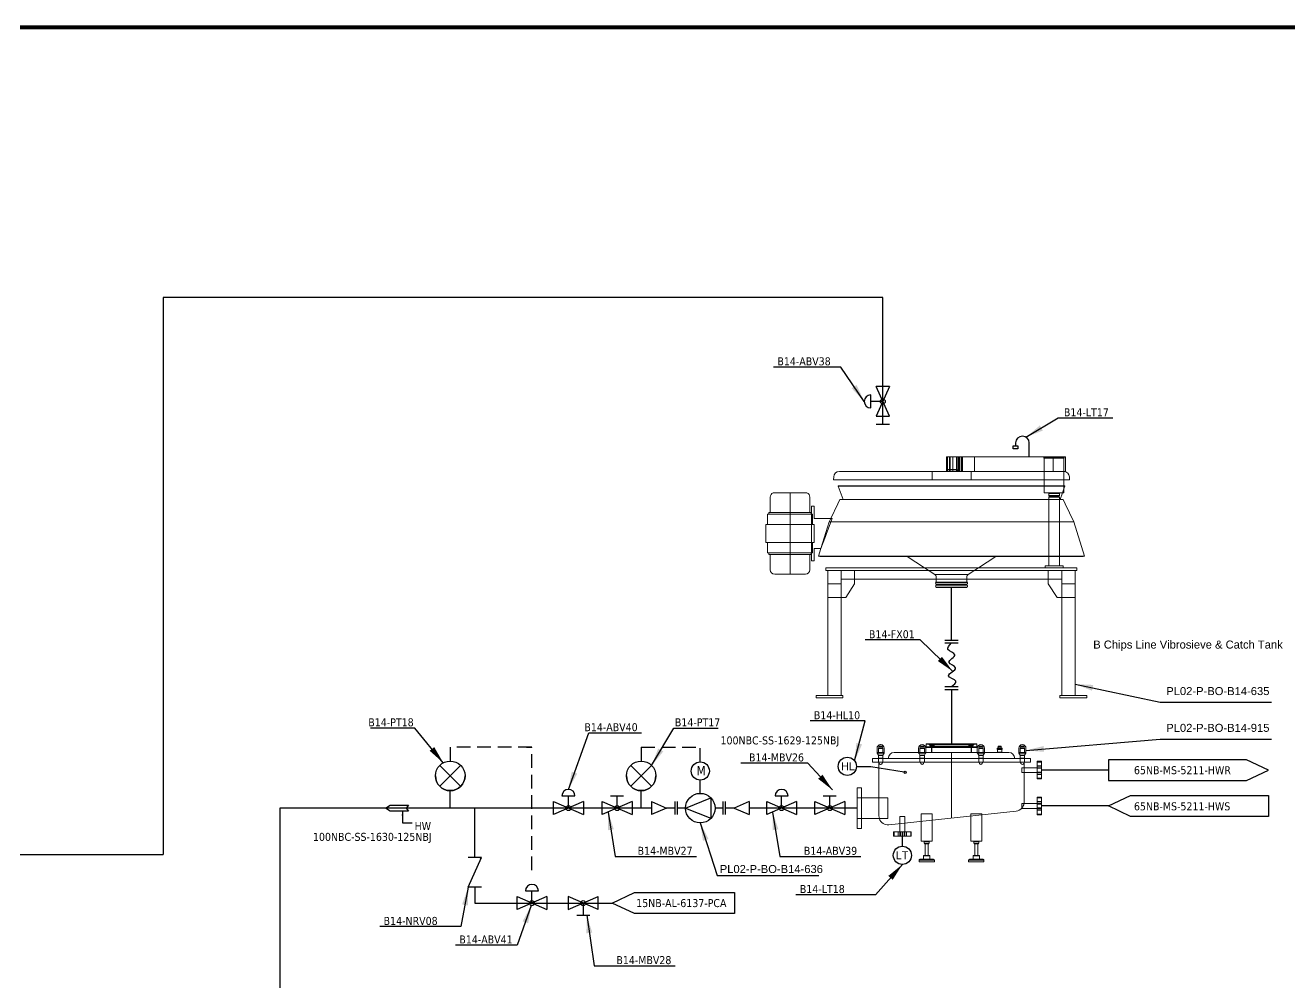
# Model space of a CAD drawing. Header units: millimetres. Extents: x 12318 to 17800, y 6541 to 10165.
# Drawn here: x 14779 to 16543, y 8829 to 10165 of the extents above; entities that cross this region are included whole.
import ezdxf

# ---------------------------------------------------------------- set-up
doc = ezdxf.new("R2010")
doc.units = ezdxf.units.MM
doc.linetypes.add('HIDDEN', pattern=[9.525, 6.35, -3.175])
for name, color, linetype in [('CA LINE', 5, 'Continuous'), ('Equipment', 123, 'Continuous'), ('HW LINE', 1, 'Continuous'), ('INTRUMENT', 3, 'HIDDEN'), ('Reference', 6, 'Continuous')]:
    doc.layers.add(name, color=color, linetype=linetype)
doc.layers.add('TITLE TEXT', color=7, linetype='Continuous', lineweight=20)
doc.dimstyles.new('ISO-25', dxfattribs={"dimtxt": 2.5, "dimasz": 2.5, "dimexe": 1.25, "dimexo": 0.625, "dimtad": 1, "dimtxsty": 'Standard', "dimcen": 2.5, "dimadec": 0, "dimazin": 0, "dimtfac": 1, "dimtmove": 0, "dimatfit": 3, "dimfxl": 1, "dimarcsym": 0})

# ---------------------------------------------------------------- blocks, each defined once
blk = doc.blocks.new('A$C6cd6c693')
at = {"layer": 'Equipment', "linetype": 'Continuous', "lineweight": 0, "extrusion": (2.22045e-16, 1, 0)}
for p, q in [((-101.5, 53.1), (-101.9, 51.5)), ((-100.3, 54.4), (-101.5, 53.1)), ((-101.3, 53.1), (-101.5, 53.1)), ((-96.2, 53.1), (-101.3, 53.1)), ((-98.8, 54.8), (-100.3, 54.4)), ((-100.2, 54.4), (-100.3, 54.4)), ((-97.4, 54.4), (-100.2, 54.4)), ((-98.8, 54.8), (-97.4, 54.4)), ((-97.4, 54.4), (-96.2, 53.1)), ((-96.2, 53.1), (-95.8, 51.5)), ((-43.6, 53.1), (-44, 51.5)), ((-42.4, 54.4), (-43.6, 53.1)), ((-41.9, 53.1), (-43.6, 53.1)), ((-40.9, 54.8), (-42.4, 54.4)), ((-41.5, 54.4), (-42.4, 54.4)), ((-38.3, 53.1), (-41.9, 53.1)), ((-39.5, 54.4), (-41.5, 54.4)), ((-40.9, 54.8), (-39.5, 54.4)), ((-39.5, 54.4), (-38.3, 53.1)), ((-38.3, 53.1), (-37.9, 51.5)), ((35.3, 57.3), (-35.3, 57.3)), ((-35.3, 57.3), (-35.3, 53.5)), ((35.3, 53.5), (-35.3, 53.5)), ((-35.1, 53.1), (-35.3, 53.5)), ((35.1, 53.1), (-35.1, 53.1)), ((-34.7, 52.9), (-35.1, 53.1)), ((34.7, 57.9), (-34.7, 57.9)), ((31, 57.1), (-31, 57.1)), ((-31, 57.1), (-31, 56.9)), ((-22.3, 54), (-31, 57.1)), ((31, 56.9), (-31, 56.9)), ((-27.8, 53.5), (-31, 56.9)), ((-21.8, 54.7), (-30.8, 57.9)), ((-29.6, 53.1), (-30, 52.9)), ((29.6, 54.7), (-29.6, 54.7)), ((-29.6, 54.7), (-29.6, 53.1)), ((-28.2, 53.3), (-29.6, 54.7)), ((28.2, 53.3), (-28.2, 53.3)), ((-28.1, 52.9), (-28.2, 53.3)), ((-27.4, 52.7), (-27.8, 53.5)), ((21.8, 54.7), (30.8, 57.9)), ((22.3, 54), (31, 57.1)), ((27.4, 52.7), (27.8, 53.5)), ((27.8, 53.5), (31, 56.9)), ((28.1, 52.9), (28.2, 53.3)), ((28.2, 53.3), (29.6, 54.7)), ((29.6, 54.7), (29.6, 53.1)), ((29.6, 53.1), (30, 52.9)), ((31, 57.1), (31, 56.9)), ((34.7, 52.9), (35.1, 53.1)), ((35.1, 53.1), (35.3, 53.5)), ((35.3, 57.3), (35.3, 53.5)), ((38.3, 53.1), (37.9, 51.5)), ((39.5, 54.4), (38.3, 53.1)), ((41.9, 53.1), (38.3, 53.1)), ((40.9, 54.8), (39.5, 54.4)), ((41.5, 54.4), (39.5, 54.4)), ((40.9, 54.8), (42.4, 54.4)), ((42.4, 54.4), (41.5, 54.4)), ((43.6, 53.1), (41.9, 53.1)), ((42.4, 54.4), (43.6, 53.1)), ((43.6, 53.1), (44, 51.5)), ((65.1, 53.7), (64.9, 53.5)), ((69.5, 53.5), (64.9, 53.5)), ((64.9, 53.5), (64.9, 51.7)), ((69.3, 54.6), (65.1, 54.6)), ((65.1, 54.6), (65.1, 53.7)), ((69.3, 53.7), (65.1, 53.7)), ((69.3, 54.6), (69.3, 53.7)), ((69.3, 53.7), (69.5, 53.5)), ((69.5, 53.5), (69.5, 51.7)), ((96.2, 53.1), (95.8, 51.5)), ((97.4, 54.4), (96.2, 53.1)), ((101.3, 53.1), (96.2, 53.1)), ((98.9, 54.8), (97.4, 54.4)), ((100.2, 54.4), (97.4, 54.4)), ((98.9, 54.8), (100.3, 54.4)), ((100.3, 54.4), (100.2, 54.4)), ((100.3, 54.4), (101.5, 53.1)), ((101.5, 53.1), (101.3, 53.1)), ((101.5, 53.1), (101.9, 51.5)), ((110, 37.5), (-110, 37.5)), ((-110, 37.5), (-110, 32.3)), ((-103.9, 51.5), (-103.9, 45.6)), ((-103.5, 45.6), (-103.9, 45.6)), ((-103.3, 44.9), (-103.7, 44.9)), ((-101.9, 42.1), (-103.7, 44.9)), ((-93.8, 45.6), (-103.5, 45.6)), ((-94, 44.9), (-103.3, 44.9)), ((-101.6, 51.5), (-101.9, 51.5)), ((-101.9, 51.5), (-101.9, 45.5)), ((-101.6, 45.5), (-101.9, 45.5)), ((-101.6, 42.1), (-101.9, 42.1)), ((-101.7, 41.7), (-101.9, 42.1)), ((-101.7, 41.7), (-101.9, 41.5)), ((-101.6, 41.5), (-101.9, 41.5)), ((-101.9, 41.5), (-101.9, 38)), ((-101.6, 38), (-101.9, 38)), ((-101.6, 37.4), (-101.9, 37.4)), ((-101.9, 32.3), (-101.9, 37.4)), ((-101.5, 41.7), (-101.7, 41.7)), ((-95.8, 51.5), (-101.6, 51.5)), ((-95.8, 45.5), (-101.6, 45.5)), ((-95.8, 42.1), (-101.6, 42.1)), ((-95.8, 41.5), (-101.6, 41.5)), ((-95.8, 38), (-101.6, 38)), ((-95.8, 37.4), (-101.6, 37.4)), ((-96, 41.7), (-101.5, 41.7)), ((-101.3, 38), (-101.3, 37.5)), ((-101.3, 37.5), (-101.3, 37.4)), ((-96.4, 38), (-96.4, 37.5)), ((-96.4, 37.5), (-96.4, 37.4)), ((-96, 41.7), (-95.8, 42.1)), ((-96, 41.7), (-95.8, 41.5)), ((-95.8, 51.5), (-95.8, 45.5)), ((-95.8, 42.1), (-94, 44.9)), ((-95.8, 41.5), (-95.8, 38)), ((-95.8, 32.3), (-95.8, 37.4)), ((-93.8, 51.5), (-93.8, 45.6)), ((-46, 45.8), (-80, 45.8)), ((-46, 51.5), (-46, 45.6)), ((-35.9, 45.8), (-46, 45.8)), ((-42.9, 45.6), (-46, 45.6)), ((-42.8, 44.9), (-45.8, 44.9)), ((-44, 42.1), (-45.8, 44.9)), ((-42.1, 51.5), (-44, 51.5)), ((-44, 51.5), (-44, 45.5)), ((-42.1, 45.5), (-44, 45.5)), ((-42.1, 42.1), (-44, 42.1)), ((-43.8, 41.7), (-44, 42.1)), ((-43.8, 41.7), (-44, 41.5)), ((-42.1, 41.5), (-44, 41.5)), ((-44, 41.5), (-44, 38)), ((-42.1, 38), (-44, 38)), ((-42.1, 37.4), (-44, 37.4)), ((-44, 32.3), (-44, 37.4)), ((-42, 41.7), (-43.8, 41.7)), ((-43.4, 38), (-43.4, 37.5)), ((-43.4, 37.5), (-43.4, 37.4)), ((-35.9, 45.6), (-42.9, 45.6)), ((-36.1, 44.9), (-42.8, 44.9)), ((-37.9, 51.5), (-42.1, 51.5)), ((-37.9, 45.5), (-42.1, 45.5)), ((-37.9, 42.1), (-42.1, 42.1)), ((-37.9, 41.5), (-42.1, 41.5)), ((-37.9, 38), (-42.1, 38)), ((-37.9, 37.4), (-42.1, 37.4)), ((-38.1, 41.7), (-42, 41.7)), ((-38.5, 38), (-38.5, 37.5)), ((-38.5, 37.5), (-38.5, 37.4)), ((-38.1, 41.7), (-37.9, 42.1)), ((-38.1, 41.7), (-37.9, 41.5)), ((-37.9, 51.5), (-37.9, 45.5)), ((-37.9, 42.1), (-36.1, 44.9)), ((-37.9, 41.5), (-37.9, 38)), ((-37.9, 32.3), (-37.9, 37.4)), ((-35.9, 51.5), (-35.9, 45.6)), ((35.9, 45.8), (-35.9, 45.8)), ((34.7, 52.9), (-34.7, 52.9)), ((-28, 52.5), (-28.1, 52.9)), ((28, 52.5), (-28, 52.5)), ((-28, 52.5), (-28, 45.8)), ((27.4, 52.7), (-27.4, 52.7)), ((-27.4, 52.7), (-27.4, 45.8)), ((0, -45.8), (0, 45.8)), ((0, -45.8), (0, 45.8)), ((27.4, 52.7), (27.4, 45.8)), ((28, 52.5), (28.1, 52.9)), ((28, 52.5), (28, 45.8)), ((35.9, 51.5), (35.9, 45.6)), ((46, 45.8), (35.9, 45.8)), ((42.9, 45.6), (35.9, 45.6)), ((42.8, 44.9), (36.1, 44.9)), ((37.9, 42.1), (36.1, 44.9)), ((42.1, 51.5), (37.9, 51.5)), ((37.9, 51.5), (37.9, 45.5)), ((42.1, 45.5), (37.9, 45.5)), ((42.1, 42.1), (37.9, 42.1)), ((38.1, 41.7), (37.9, 42.1)), ((38.1, 41.7), (37.9, 41.5)), ((42.1, 41.5), (37.9, 41.5)), ((37.9, 41.5), (37.9, 38)), ((42.1, 38), (37.9, 38)), ((42.1, 37.4), (37.9, 37.4)), ((37.9, 32.3), (37.9, 37.4)), ((42, 41.7), (38.1, 41.7)), ((38.5, 38), (38.5, 37.5)), ((38.5, 37.5), (38.5, 37.4)), ((43.8, 41.7), (42, 41.7)), ((44, 51.5), (42.1, 51.5)), ((44, 45.5), (42.1, 45.5)), ((44, 42.1), (42.1, 42.1)), ((44, 41.5), (42.1, 41.5)), ((44, 38), (42.1, 38)), ((44, 37.4), (42.1, 37.4)), ((45.8, 44.9), (42.8, 44.9)), ((46, 45.6), (42.9, 45.6)), ((43.4, 38), (43.4, 37.5)), ((43.4, 37.5), (43.4, 37.4)), ((43.8, 41.7), (44, 42.1)), ((43.8, 41.7), (44, 41.5)), ((44, 51.5), (44, 45.5)), ((44, 42.1), (45.8, 44.9)), ((44, 41.5), (44, 38)), ((44, 32.3), (44, 37.4)), ((46, 51.5), (46, 45.6)), ((80, 45.8), (46, 45.8)), ((70.7, 51.7), (63.7, 51.7)), ((63.7, 51.7), (63.7, 51.1)), ((70.7, 51.1), (63.7, 51.1)), ((70.7, 50.7), (63.7, 50.7)), ((63.7, 50.7), (63.7, 50.1)), ((70.7, 50.1), (63.7, 50.1)), ((70.3, 49.9), (64.1, 49.9)), ((64.1, 49.9), (64.1, 46.1)), ((70.3, 46.1), (64.1, 46.1)), ((64.9, 51.1), (64.9, 50.7)), ((64.9, 50.1), (64.9, 49.9)), ((69.5, 51.1), (69.5, 50.7)), ((69.5, 50.1), (69.5, 49.9)), ((70.3, 49.9), (70.3, 46.1)), ((70.7, 51.7), (70.7, 51.1)), ((70.7, 50.7), (70.7, 50.1)), ((93.8, 51.5), (93.8, 45.6)), ((103.5, 45.6), (93.8, 45.6)), ((103.3, 44.9), (94, 44.9)), ((95.8, 42.1), (94, 44.9)), ((101.6, 51.5), (95.8, 51.5)), ((95.8, 51.5), (95.8, 45.5)), ((101.6, 45.5), (95.8, 45.5)), ((101.6, 42.1), (95.8, 42.1)), ((96, 41.7), (95.8, 42.1)), ((96, 41.7), (95.8, 41.5)), ((101.6, 41.5), (95.8, 41.5)), ((95.8, 41.5), (95.8, 38)), ((101.6, 38), (95.8, 38)), ((101.6, 37.4), (95.8, 37.4)), ((95.8, 32.3), (95.8, 37.4)), ((101.5, 41.7), (96, 41.7)), ((96.4, 38), (96.4, 37.5)), ((96.4, 37.5), (96.4, 37.4)), ((101.3, 38), (101.3, 37.5)), ((101.3, 37.5), (101.3, 37.4)), ((101.7, 41.7), (101.5, 41.7)), ((101.9, 51.5), (101.6, 51.5)), ((101.9, 45.5), (101.6, 45.5)), ((101.9, 42.1), (101.6, 42.1)), ((101.9, 41.5), (101.6, 41.5)), ((101.9, 38), (101.6, 38)), ((101.9, 37.4), (101.6, 37.4)), ((101.7, 41.7), (101.9, 42.1)), ((101.7, 41.7), (101.9, 41.5)), ((101.9, 51.5), (101.9, 45.5)), ((101.9, 42.1), (103.7, 44.9)), ((101.9, 41.5), (101.9, 38)), ((101.9, 32.3), (101.9, 37.4)), ((103.7, 44.9), (103.3, 44.9)), ((103.9, 45.6), (103.5, 45.6)), ((103.9, 51.5), (103.9, 45.6)), ((110, 37.5), (110, 32.3)), ((110, 32.3), (-110, 32.3)), ((-101.9, 32.2), (-101.9, 32.3)), ((-101.6, 32.2), (-101.9, 32.2)), ((-95.8, 32.2), (-101.6, 32.2)), ((-101.2, 32.3), (-101.2, 30.8)), ((-101.2, 30.8), (-101.2, -17.4)), ((-95.8, 32.2), (-95.8, 32.3)), ((-44, 32.2), (-44, 32.3)), ((-42.1, 32.2), (-44, 32.2)), ((-37.9, 32.2), (-42.1, 32.2)), ((-37.9, 32.2), (-37.9, 32.3)), ((37.9, 32.2), (37.9, 32.3)), ((42.1, 32.2), (37.9, 32.2)), ((44, 32.2), (42.1, 32.2)), ((44, 32.2), (44, 32.3)), ((95.8, 32.2), (95.8, 32.3)), ((101.6, 32.2), (95.8, 32.2)), ((98.2, 17.7), (98.2, 24.5)), ((101.2, 24.5), (98.2, 24.5)), ((101.2, 17.7), (98.2, 17.7)), ((101.2, 32.3), (101.2, 30.8)), ((101.2, 30.8), (101.2, 24.5)), ((119.7, 24.5), (101.2, 24.5)), ((101.2, 24.5), (101.2, 17.7)), ((119.7, 17.7), (101.2, 17.7)), ((101.2, 17.7), (101.2, -23.7)), ((101.9, 32.2), (101.6, 32.2)), ((101.9, 32.2), (101.9, 32.3)), ((119.7, 8.8), (119.7, 33.4)), ((125.7, 33.4), (119.7, 33.4)), ((125.7, 32.8), (119.7, 32.8)), ((125.7, 32.4), (119.7, 32.4)), ((125.7, 27.1), (119.7, 27.1)), ((125.7, 26.7), (119.7, 26.7)), ((125.7, 24.5), (119.7, 24.5)), ((125.7, 24.1), (119.7, 24.1)), ((125.7, 23.7), (119.7, 23.7)), ((125.7, 18.5), (119.7, 18.5)), ((125.7, 18.1), (119.7, 18.1)), ((125.7, 17.7), (119.7, 17.7)), ((125.7, 33.4), (125.7, 8.8)), ((125.7, 15.5), (119.7, 15.5)), ((125.7, 15.1), (119.7, 15.1)), ((125.7, 9.8), (119.7, 9.8)), ((125.7, 9.4), (119.7, 9.4)), ((125.7, 8.8), (119.7, 8.8)), ((-131.4, -3.5), (-131.4, -60.3)), ((-131.4, -3.5), (-125.4, -3.5)), ((-131.4, -17.4), (-125.4, -17.4)), ((-125.4, -3.5), (-125.4, -60.3)), ((-125.4, -17.4), (-101.2, -17.4)), ((-101.2, -17.4), (-88.9, -17.4)), ((-101.2, -17.4), (-101.2, -42.8)), ((-88.9, -17.4), (-88.9, -46.6)), ((119.7, -41.2), (119.7, -16.6)), ((125.7, -16.6), (119.7, -16.6)), ((125.7, -17.2), (119.7, -17.2)), ((125.7, -17.6), (119.7, -17.6)), ((125.7, -16.6), (125.7, -41.2)), ((98.2, -31.7), (98.2, -25.4)), ((101, -25.4), (98.2, -25.4)), ((98.2, -32.3), (98.2, -31.7)), ((119.7, -32.3), (98.2, -32.3)), ((119.7, -25.4), (101, -25.4)), ((125.7, -22.8), (119.7, -22.8)), ((125.7, -23.2), (119.7, -23.2)), ((125.7, -25.4), (119.7, -25.4)), ((125.7, -25.8), (119.7, -25.8)), ((125.7, -26.2), (119.7, -26.2)), ((125.7, -31.5), (119.7, -31.5)), ((125.7, -31.9), (119.7, -31.9)), ((125.7, -32.3), (119.7, -32.3)), ((125.7, -34.5), (119.7, -34.5)), ((125.7, -34.9), (119.7, -34.9)), ((-131.4, -46.6), (-125.4, -46.6)), ((-125.4, -46.6), (-100.6, -46.6)), ((-100.6, -46.6), (-88.9, -46.6)), ((-87.3, -55.2), (90, -36.1)), ((-71.9, -43.5), (-65.1, -43.5)), ((-71.9, -53.6), (-71.9, -43.5)), ((-65.1, -52.8), (-65.1, -43.5)), ((-65.1, -65), (-65.1, -52.8)), ((-42.3, -39.8), (-42.3, -39.8)), ((-42.3, -50.4), (-42.3, -39.8)), ((-42.3, -39.8), (-40, -39.8)), ((-42.3, -50.4), (-42.3, -39.8)), ((-42.3, -78.2), (-42.3, -50.4)), ((-42.3, -78.2), (-42.3, -50.4)), ((-40, -39.8), (-27, -39.8)), ((-27, -78.2), (-27, -39.8)), ((-27, -48.7), (-27, -39.8)), ((-27, -78.2), (-27, -48.7)), ((40, -39.8), (27, -39.8)), ((27, -42.9), (27, -39.8)), ((27, -78.2), (27, -39.8)), ((27, -78.2), (27, -42.9)), ((42.3, -39.8), (40, -39.8)), ((42.3, -41.2), (42.3, -39.8)), ((42.3, -39.8), (42.3, -39.8)), ((42.3, -41.2), (42.3, -39.8)), ((42.3, -78.2), (42.3, -41.2)), ((42.3, -78.2), (42.3, -41.2)), ((125.7, -40.2), (119.7, -40.2)), ((125.7, -40.6), (119.7, -40.6)), ((125.7, -41.2), (119.7, -41.2)), ((-131.4, -60.3), (-125.4, -60.3)), ((-80.8, -65), (-56.2, -65)), ((-80.8, -71), (-80.8, -65)), ((-80.2, -71), (-80.2, -65)), ((-74.2, -71), (-74.2, -65)), ((-71.9, -65), (-71.9, -53.6)), ((-71.9, -71), (-71.9, -65)), ((-71.5, -71), (-71.5, -65)), ((-71.1, -71), (-71.1, -65)), ((-65.9, -71), (-65.9, -65)), ((-65.5, -71), (-65.5, -65)), ((-65.1, -71), (-65.1, -65)), ((-62.9, -71), (-62.9, -65)), ((-56.8, -71), (-56.8, -65)), ((-56.2, -71), (-56.2, -65)), ((-56.2, -71), (-80.8, -71)), ((-42.3, -78.2), (-42.3, -78.2)), ((-42.3, -78.2), (-40, -78.2)), ((-40, -78.2), (-27, -78.2)), ((-37.6, -78.2), (-38, -78.6)), ((-37.6, -78.2), (-38, -78.6)), ((-38, -78.6), (-38, -78.6)), ((-38, -78.6), (-38, -80.9)), ((-38, -78.6), (-37, -78.6)), ((-38, -80.9), (-38, -78.6)), ((-38, -80.9), (-38, -80.9)), ((-37.6, -81.5), (-38, -80.9)), ((-38, -80.9), (-37, -80.9)), ((-37.6, -81.5), (-38, -80.9)), ((-37.6, -81.5), (-37.6, -81.5)), ((-37.6, -81.5), (-36.8, -81.5)), ((-37, -78.6), (-31.2, -78.6)), ((-37, -80.9), (-31.2, -80.9)), ((-36.8, -81.5), (-31.6, -81.5)), ((-36.6, -81.5), (-36.6, -98.2)), ((-36.6, -98.2), (-36.6, -81.5)), ((-32.6, -98.2), (-32.6, -81.5)), ((-32.6, -81.5), (-32.6, -98.2)), ((-31.6, -78.2), (-31.2, -78.6)), ((-31.6, -78.2), (-31.2, -78.6)), ((-31.6, -81.5), (-31.2, -80.9)), ((-31.6, -81.5), (-31.2, -80.9)), ((-31.2, -80.9), (-31.2, -78.6)), ((-31.2, -78.6), (-31.2, -80.9)), ((40, -78.2), (27, -78.2)), ((31.6, -78.2), (31.2, -78.6)), ((31.6, -78.2), (31.2, -78.6)), ((37, -78.6), (31.2, -78.6)), ((31.2, -78.6), (31.2, -80.9)), ((31.2, -80.9), (31.2, -78.6)), ((37, -80.9), (31.2, -80.9)), ((31.6, -81.5), (31.2, -80.9)), ((31.6, -81.5), (31.2, -80.9)), ((36.8, -81.5), (31.6, -81.5)), ((32.6, -81.5), (32.6, -98.2)), ((32.6, -98.2), (32.6, -81.5)), ((36.6, -81.5), (36.6, -98.2)), ((36.6, -98.2), (36.6, -81.5)), ((37.6, -81.5), (36.8, -81.5)), ((38, -78.6), (37, -78.6)), ((38, -80.9), (37, -80.9)), ((37.6, -78.2), (38, -78.6)), ((37.6, -78.2), (38, -78.6)), ((37.6, -81.5), (38, -80.9)), ((37.6, -81.5), (38, -80.9)), ((37.6, -81.5), (37.6, -81.5)), ((38, -78.6), (38, -80.9)), ((38, -78.6), (38, -78.6)), ((38, -80.9), (38, -78.6)), ((38, -80.9), (38, -80.9)), ((42.3, -78.2), (40, -78.2)), ((42.3, -78.2), (42.3, -78.2)), ((-44.9, -103.6), (-45.3, -104.4)), ((-44.9, -103.6), (-45.3, -104.4)), ((-45.3, -104.4), (-45.3, -104.4)), ((-45.3, -104.4), (-45.3, -106.8)), ((-45.3, -104.4), (-42.2, -104.4)), ((-45.3, -106.8), (-45.3, -104.4)), ((-44.1, -103.2), (-44.9, -103.6)), ((-44.1, -103.2), (-44.9, -103.6)), ((-44.9, -103.6), (-44.9, -103.6)), ((-44.9, -103.6), (-41.9, -103.6)), ((-44.1, -103.2), (-44.1, -103.2)), ((-44.1, -103.2), (-41.3, -103.2)), ((-42.2, -104.4), (-23.9, -104.4)), ((-41.9, -103.6), (-24.3, -103.6)), ((-41.3, -103.2), (-25.2, -103.2)), ((-38.9, -98.2), (-39.1, -98.4)), ((-38.9, -98.2), (-39.1, -98.4)), ((-39.1, -98.4), (-39.1, -98.4)), ((-39.1, -98.4), (-39.1, -103.2)), ((-39.1, -98.4), (-37.8, -98.4)), ((-39.1, -103.2), (-39.1, -98.4)), ((-38.9, -98.2), (-38.9, -98.2)), ((-38.9, -98.2), (-37.6, -98.2)), ((-37.8, -98.4), (-30.2, -98.4)), ((-37.6, -98.2), (-30.4, -98.2)), ((-30.4, -98.2), (-30.2, -98.4)), ((-30.4, -98.2), (-30.2, -98.4)), ((-30.2, -103.2), (-30.2, -98.4)), ((-30.2, -98.4), (-30.2, -103.2)), ((-25.2, -103.2), (-24.3, -103.6)), ((-25.2, -103.2), (-24.3, -103.6)), ((-24.3, -103.6), (-23.9, -104.4)), ((-24.3, -103.6), (-23.9, -104.4)), ((-23.9, -106.8), (-23.9, -104.4)), ((-23.9, -104.4), (-23.9, -106.8)), ((24.4, -103.6), (23.9, -104.4)), ((24.4, -103.6), (23.9, -104.4)), ((42.2, -104.4), (23.9, -104.4)), ((23.9, -104.4), (23.9, -106.8)), ((23.9, -106.8), (23.9, -104.4)), ((25.2, -103.2), (24.4, -103.6)), ((25.2, -103.2), (24.4, -103.6)), ((41.9, -103.6), (24.4, -103.6)), ((41.3, -103.2), (25.2, -103.2)), ((30.4, -98.2), (30.2, -98.4)), ((30.4, -98.2), (30.2, -98.4)), ((37.8, -98.4), (30.2, -98.4)), ((30.2, -98.4), (30.2, -103.2)), ((30.2, -103.2), (30.2, -98.4)), ((37.6, -98.2), (30.4, -98.2)), ((38.9, -98.2), (37.6, -98.2)), ((39.1, -98.4), (37.8, -98.4)), ((38.9, -98.2), (39.1, -98.4)), ((38.9, -98.2), (38.9, -98.2)), ((38.9, -98.2), (39.1, -98.4)), ((39.1, -98.4), (39.1, -103.2)), ((39.1, -98.4), (39.1, -98.4)), ((39.1, -103.2), (39.1, -98.4)), ((44.1, -103.2), (41.3, -103.2)), ((44.9, -103.6), (41.9, -103.6)), ((45.3, -104.4), (42.2, -104.4)), ((44.1, -103.2), (44.9, -103.6)), ((44.1, -103.2), (44.1, -103.2)), ((44.1, -103.2), (44.9, -103.6)), ((44.9, -103.6), (45.3, -104.4)), ((44.9, -103.6), (44.9, -103.6)), ((44.9, -103.6), (45.3, -104.4)), ((45.3, -104.4), (45.3, -106.8)), ((45.3, -104.4), (45.3, -104.4)), ((45.3, -106.8), (45.3, -104.4)), ((-45.3, -106.8), (-45.3, -106.8)), ((-45.3, -106.8), (-42.2, -106.8)), ((-42.2, -106.8), (-23.9, -106.8)), ((42.2, -106.8), (23.9, -106.8)), ((45.3, -106.8), (42.2, -106.8)), ((45.3, -106.8), (45.3, -106.8))]:
    blk.add_line(p, q, dxfattribs=at)
at = {"layer": 'Equipment', "linetype": 'Continuous', "lineweight": 0, "extrusion": (0, 0, -1)}
for centre, radius, start, end in [((98.7, 51.6), 5.15, 359.0351, 88.7089), ((99, 51.6), 5.15, 91.2911, 180.9649), ((40.8, 51.6), 5.15, 359.0351, 88.7089), ((41.1, 51.6), 5.15, 91.2911, 180.9649), ((34.6, 57.2), 0.713, 7.9068, 81.6196), ((-34.6, 57.2), 0.713, 98.3804, 172.0932), ((-41.1, 51.6), 5.15, 359.0351, 88.7089), ((-40.8, 51.6), 5.15, 91.2911, 180.9649), ((-99, 51.6), 5.15, 359.0351, 88.7089), ((-98.7, 51.6), 5.15, 91.2911, 180.9649), ((99.1, 46.6), 4.88, 339.8735, 348.4938), ((98.6, 46.6), 4.88, 191.5062, 200.1265), ((79.6, 37.2), 8.63, 2.3687, 87.6263), ((41.2, 46.6), 4.88, 339.8735, 348.4938), ((40.7, 46.6), 4.88, 191.5062, 200.1265), ((-40.7, 46.6), 4.88, 339.8735, 348.4938), ((-41.2, 46.6), 4.88, 191.5062, 200.1265), ((-79.6, 37.2), 8.63, 92.3737, 177.6313), ((-98.6, 46.6), 4.88, 339.8735, 348.4938), ((-99.1, 46.6), 4.88, 191.5062, 200.1265), ((98.8, 31.7), 2.5, 270.5374, 12.1056), ((98.9, 31.7), 2.5, 167.8944, 269.4626), ((40.9, 31.7), 2.5, 270.5374, 12.1056), ((41, 31.7), 2.5, 167.8944, 269.4626), ((-41, 31.7), 2.5, 270.5374, 12.1056), ((-40.9, 31.7), 2.5, 167.8944, 269.4626), ((-98.9, 31.7), 2.5, 270.5374, 12.1056), ((-98.8, 31.7), 2.5, 167.8944, 269.4626), ((88.7, -42.8), 12.5, 342.3482, 0), ((88.7, -42.8), 12.5, 263.8365, 342.3482)]:
    blk.add_arc(centre, radius, start, end, dxfattribs=at)
at = {"layer": 'Equipment', "linetype": 'Continuous', "lineweight": 0}
for start, end in [(276.1635, 320.0235), (320.0235, 351.786), (351.786, 0)]:
    blk.add_arc((88.7, -23.7), 12.5, start, end, dxfattribs=at)
blk = doc.blocks.new('A$Cdf0dfe25')
at = {"layer": 'Equipment', "linetype": 'Continuous', "lineweight": 0, "extrusion": (2.22045e-16, 1, 0)}
for p, q in [((-186, 20.3), (-184.6, 20.3)), ((-186, 20.3), (-186, 0)), ((-184.6, 20.3), (-184, 20.3)), ((-184.4, 20.1), (-170.3, 20.1)), ((-184.4, 20.1), (-184.4, 20.1)), ((-184.4, 18.7), (-184.4, 20.1)), ((-184.4, 18.7), (-170.3, 18.7)), ((-184.4, 18.7), (-184.4, 18.7)), ((-184, 20.3), (-184.2, 20.1)), ((-184, 20.3), (-156.6, 20.3)), ((-184, 20.3), (-184, 20.3)), ((-184, 20.3), (-170.7, 20.3)), ((-184, 0), (-184, 18.7)), ((-170.7, 20.3), (-168.9, 20.3)), ((-170.3, 20.1), (-167.1, 20.1)), ((-170.3, 18.7), (-167.1, 18.7)), ((-168.9, 20.3), (-166.6, 20.3)), ((-168.9, 20.3), (-168.9, 0)), ((-167.1, 20.1), (-156.6, 20.1)), ((-167.1, 18.7), (-156.6, 18.7)), ((-166.6, 20.3), (-157.1, 20.3)), ((-157.1, 20.3), (-43.6, 20.3)), ((-156.6, 20.3), (-156.6, 20.3)), ((-156.6, 20.3), (-156.4, 20.1)), ((-156.6, 20.1), (-156.2, 20.1)), ((-156.6, 18.7), (-156.2, 18.7)), ((-156.6, 0), (-156.6, 18.7)), ((-156.2, 18.7), (-156.2, 20.1)), ((-59.1, 20.3), (-59.1, 0)), ((-43.6, 20.3), (-42.4, 20.3)), ((-42.4, 20.3), (-41.7, 20.3)), ((-42.4, 20.3), (-42.4, 0)), ((-41.7, 20.3), (-37.3, 20.3)), ((-41.1, 20.3), (-41.1, 0)), ((-38.9, 20.3), (-38.9, 0)), ((-37.3, 20.3), (-36.1, 20.3)), ((-37.3, 20.3), (-37.3, 0)), ((-36.1, 20.3), (-30.2, 20.3)), ((-36.1, 20.3), (-36.1, 0)), ((-29, 20.3), (-34.3, 20.3)), ((-34.3, 20.3), (-34.3, 20.3)), ((-34.3, 20.3), (-34.3, 0.2)), ((-30.2, 20.3), (-21.4, 20.3)), ((-29, 20.3), (-29, 2.5)), ((-20.4, 20.3), (-29, 20.3)), ((-25.4, 20.3), (-25.4, 0.2)), ((-24.2, 20.3), (-24.2, 0)), ((-21.4, 20.3), (-21.4, 0)), ((-20.4, 20.3), (-20.4, 2.5)), ((-186, 0), (-184.6, 0)), ((-184.6, 0), (-184, 0)), ((-184, -29.8), (-184, 0)), ((-184, 0), (-170.7, 0)), ((-170.7, 0), (-168.9, 0)), ((-168.9, 0), (-166.6, 0)), ((-166.6, 0), (-157.1, 0)), ((-157.1, 0), (-43.6, 0)), ((-156.6, 0), (129.1, 0)), ((-156.6, -29.8), (-156.6, 0)), ((-54.5, 0), (-54.5, -11.8)), ((-43.6, 0), (-42.4, 0)), ((-42.4, 0), (-41.7, 0)), ((-41.7, 0), (-37.3, 0)), ((-37.3, 0), (-36.1, 0)), ((-36.1, 0), (-21.4, 0)), ((-34.5, 2.5), (-30.9, 2.5)), ((-34.5, 0), (-34.5, 2.5)), ((-34.5, 0), (-30.9, 0)), ((-34.3, 0.2), (-29, 0.2)), ((-30.9, 2.5), (-20, 2.5)), ((-30.9, 0), (-20, 0)), ((-29, 2.5), (-29, 0.2)), ((-29, 0.2), (-20.4, 0.2)), ((-21.4, 0), (-21.4, 0)), ((-20.4, 2.5), (-20.4, 0.2)), ((-20, 0), (-20, 2.5)), ((0, 0), (0, -11.8)), ((-191.6, -7.6), (-191.7, -11.8)), ((-191.7, -11.8), (-184, -11.8)), ((-184, -11.8), (-156.6, -11.8)), ((-183.6, 0), (-156.6, 0)), ((-156.6, -11.8), (137.2, -11.8)), ((137.1, -7.6), (137.2, -11.8)), ((-185, -20.2), (-185.4, -20.4)), ((-184, -20.4), (-185.4, -20.4)), ((-184, -24.2), (-185.4, -20.4)), ((-184, -20.2), (-185, -20.2)), ((-156.6, -20.2), (-184, -20.2)), ((-156.6, -20.4), (-184, -20.4)), ((-181.9, -29.8), (-184, -24.2)), ((-184, -29.8), (-156.6, -29.8)), ((-178.6, -39.1), (-181.9, -29.8)), ((-177.8, -30.2), (-177.8, -29.8)), ((-177.8, -30.2), (-162.8, -30.2)), ((-177.6, -30.4), (-177.8, -30.2)), ((-177.6, -30.4), (-177.8, -30.6)), ((-177.8, -30.6), (-162.8, -30.6)), ((-177.8, -33.5), (-177.8, -30.6)), ((-177.8, -33.5), (-162.8, -33.5)), ((-176.7, -34.3), (-177.8, -33.5)), ((-176.5, -34.9), (-177.8, -35.7)), ((-177.6, -30.4), (-163, -30.4)), ((-176.7, -34.3), (-163.9, -34.3)), ((-176.5, -34.9), (-176.5, -34.3)), ((-176.5, -34.9), (-164.1, -34.9)), ((-164.1, -34.9), (-164.1, -34.3)), ((-164.1, -34.9), (-162.8, -35.7)), ((-163.9, -34.3), (-162.8, -33.5)), ((-163, -30.4), (-162.8, -30.2)), ((-163, -30.4), (-162.8, -30.6)), ((-162.8, -30.2), (-162.8, -29.8)), ((-162.8, -33.5), (-162.8, -30.6)), ((130.5, -20.2), (-156.6, -20.2)), ((130.9, -20.4), (-156.6, -20.4)), ((124.1, -39.1), (130.9, -20.4)), ((130.5, -20.2), (130.9, -20.4)), ((198, -29.8), (174.6, -30)), ((174.6, -30), (221.5, -30)), ((198, -29.8), (197.9, -143.5)), ((198, -29.8), (221.5, -30)), ((198, -29.8), (198.1, -143.5)), ((-185.9, -45.3), (-197.9, -70.3)), ((-183, -39.1), (-185.9, -45.3)), ((-177.8, -39.1), (-183, -39.1)), ((-177.8, -35.7), (-162.8, -35.7)), ((-177.8, -131.6), (-177.8, -35.7)), ((-162.8, -39.1), (-177.8, -39.1)), ((-162.8, -131.6), (-162.8, -35.7)), ((128.6, -39.1), (-162.8, -39.1)), ((128.6, -39.1), (131.4, -45.3)), ((131.4, -45.3), (141.2, -65.7)), ((164.5, -48.6), (168.1, -48.6)), ((164.5, -65.7), (164.5, -48.6)), ((168.1, -48.6), (168.1, -124.7)), ((170.3, -57.2), (170.3, -36.1)), ((225.7, -57.2), (225.7, -36.1)), ((-197.9, -70.3), (-212.8, -118.3)), ((-177.8, -70.3), (-197.9, -70.3)), ((-162.8, -70.3), (-177.8, -70.3)), ((142.2, -70.3), (-162.8, -70.3)), ((139.4, -65.7), (139.9, -65.7)), ((147, -86.6), (139.4, -65.7)), ((139.9, -65.7), (164.5, -65.7)), ((141.2, -65.7), (143.4, -70.3)), ((143.4, -70.3), (142.2, -70.3)), ((143.4, -70.3), (155, -107.6)), ((166.7, -59.6), (168.1, -59.6)), ((166.7, -74.2), (166.7, -59.6)), ((168.1, -59.6), (229.4, -59.6)), ((168.5, -57.2), (227.6, -57.2)), ((168.5, -59.6), (168.5, -57.2)), ((227.6, -59.6), (227.6, -57.2)), ((229.4, -74.2), (229.4, -59.6)), ((148.6, -90.9), (147, -86.6)), ((164.3, -74.2), (168.1, -74.2)), ((164.3, -99.1), (164.3, -74.2)), ((168.1, -74.2), (231.8, -74.2)), ((231.8, -99.1), (231.8, -74.2)), ((155, -107.6), (148.6, -90.9)), ((164.3, -99.1), (168.1, -99.1)), ((166.7, -113.6), (166.7, -99.1)), ((168.1, -99.1), (231.8, -99.1)), ((229.4, -113.6), (229.4, -99.1)), ((-177.8, -118.3), (-212.8, -118.3)), ((-211, -118.9), (-212.8, -118.3)), ((-177.8, -118.9), (-211, -118.9)), ((-162.8, -118.3), (-177.8, -118.3)), ((-162.8, -118.9), (-177.8, -118.9)), ((158.3, -118.3), (-162.8, -118.3)), ((156.5, -118.9), (-162.8, -118.9)), ((-64.8, -134.6), (-89.1, -118.9)), ((10.4, -134.6), (34.6, -118.9)), ((155, -107.6), (158.3, -118.3)), ((164.5, -107.6), (155, -107.6)), ((156.5, -118.9), (158.3, -118.3)), ((164.5, -124.7), (164.5, -107.6)), ((166.7, -113.6), (168.1, -113.6)), ((168.1, -113.6), (229.4, -113.6)), ((168.5, -116.1), (168.5, -113.6)), ((168.5, -116.1), (227.6, -116.1)), ((170.3, -137.2), (170.3, -116.1)), ((225.7, -137.2), (225.7, -116.1)), ((227.6, -116.1), (227.6, -113.6)), ((-202.1, -134.6), (-202.1, -138.2)), ((147.9, -134.6), (-202.1, -134.6)), ((-202.1, -138.2), (147.9, -138.2)), ((-199.6, -175.7), (-199.6, -138.2)), ((-182.8, -131.6), (-157.8, -131.6)), ((-182.8, -134.6), (-182.8, -131.6)), ((-182.8, -134.6), (-157.8, -134.6)), ((-180.9, -138.2), (-180.9, -150.5)), ((-180.9, -138.2), (-180.9, -175.7)), ((-162.1, -138.2), (-162.1, -157)), ((-157.8, -134.6), (-157.8, -131.6)), ((-50.4, -144), (-64.8, -134.6)), ((-4.1, -144), (10.4, -134.6)), ((107.9, -138.2), (107.9, -157)), ((126.6, -138.2), (126.6, -175.7)), ((126.6, -138.2), (126.6, -150.5)), ((145.4, -175.7), (145.4, -138.2)), ((147.9, -138.2), (147.9, -134.6)), ((168.1, -124.7), (164.5, -124.7)), ((-180.9, -157), (-199.6, -157)), ((-180.9, -150.5), (-162.1, -150.5)), ((-162.1, -157), (-174.6, -175.7)), ((-162.1, -150.5), (107.9, -150.5)), ((-4.1, -144), (-50.4, -144)), ((-49, -154.2), (-49.5, -154.9)), ((-5, -154.9), (-49.5, -154.9)), ((-48.6, -146.7), (-48.6, -150.5)), ((-48.6, -150.5), (-48.6, -151)), ((-48.6, -151), (-48.6, -154.4)), ((-5.9, -154.4), (-48.6, -154.4)), ((-5.9, -157.2), (-48.6, -157.2)), ((-48.6, -157.2), (-48.6, -158.8)), ((-5.9, -146.7), (-5.9, -150.5)), ((-5.9, -150.5), (-5.9, -151)), ((-5.9, -151), (-5.9, -154.4)), ((-5.9, -157.2), (-5.9, -158.8)), ((-5.5, -154.2), (-5, -154.9)), ((107.9, -150.5), (126.6, -150.5)), ((107.9, -157), (120.4, -175.7)), ((145.4, -157), (126.6, -157)), ((176.6, -143.5), (219.5, -143.5)), ((-174.6, -175.7), (-199.6, -175.7)), ((-199.6, -175.7), (-199.6, -312.7)), ((-180.9, -175.7), (-180.9, -312.7)), ((-5.9, -158.8), (-48.6, -158.8)), ((-5.9, -161.6), (-48.6, -161.6)), ((-48.6, -161.6), (-48.6, -162)), ((-5.9, -162), (-48.6, -162)), ((-5.9, -161.6), (-5.9, -162)), ((120.4, -175.7), (145.4, -175.7)), ((126.6, -175.7), (126.6, -312.7)), ((145.4, -175.7), (145.4, -312.7)), ((-215.9, -312.7), (-215.9, -315.7)), ((-215.9, -312.7), (-178.4, -312.7)), ((-215.9, -315.7), (-178.4, -315.7)), ((-178.4, -312.7), (-178.4, -315.7)), ((124.2, -312.7), (124.2, -315.7)), ((161.7, -312.7), (124.2, -312.7)), ((161.7, -315.7), (124.2, -315.7)), ((161.7, -312.7), (161.7, -315.7))]:
    blk.add_line(p, q, dxfattribs=at)
at = {"layer": 'Equipment', "linetype": 'Continuous', "lineweight": 0, "extrusion": (0, 0, -1)}
for centre, radius, start, end in [((-129.1, -8), 8.04, 90.0456, 177.1092), ((183.6, -8), 8.04, 2.8908, 87.0528), ((183.6, -8), 8.04, 87.0528, 89.9544), ((-177.1, -36.3), 6.78, 2.0309, 67.9531), ((-219, -36.3), 6.78, 112.0469, 177.9691), ((-176.7, -137.1), 6.34, 270.8899, 359.132), ((-219.4, -137.1), 6.34, 180.868, 269.1101), ((51.8, -146.9), 3.23, 115.723, 176.7998), ((48.1, -155.8), 1.49, 288.5038, 71.4962), ((2.7, -146.9), 3.23, 3.2002, 64.277), ((6.4, -155.8), 1.49, 108.5038, 251.4962), ((48.1, -160.2), 1.49, 288.6701, 71.3299), ((6.4, -160.2), 1.49, 108.6701, 251.3299)]:
    blk.add_arc(centre, radius, start, end, dxfattribs=at)

msp = doc.modelspace()

# ---------------------------------------------------------------- linework, layer by layer
at = {"linetype": 'Continuous', "lineweight": -3}
for p, q in [((15958.8, 9630.9), (15958.8, 9649.1)), ((15984.9, 9619.2), (15966.6, 9660.8)), ((15984.9, 9660.8), (15966.6, 9619.2)), ((15984.9, 9660.8), (15966.6, 9660.8)), ((15975.7, 9640), (15958.8, 9640)), ((15966.6, 9619.2), (15984.9, 9619.2)), ((15984.9, 9607.9), (15966.6, 9607.9)), ((16062.4, 9306.9), (16080.6, 9306.9)), ((16062.4, 9303.1), (16080.6, 9303.1)), ((16062.4, 9242), (16080.6, 9242)), ((16062.4, 9238.2), (16080.6, 9238.2)), ((15386.7, 9132.1), (15357.6, 9103)), ((15386.7, 9103), (15357.6, 9132.1)), ((15653.2, 9132.1), (15624, 9103)), ((15653.2, 9103), (15624, 9132.1)), ((15372.2, 9072.5), (15372.2, 9096.9)), ((15528, 9089.5), (15546.2, 9089.5)), ((15537.1, 9072.5), (15537.1, 9089.5)), ((15595.9, 9089.5), (15614.1, 9089.5)), ((15605, 9072.5), (15605, 9089.5)), ((15638.6, 9072.5), (15638.6, 9096.9)), ((15825.4, 9089.5), (15843.6, 9089.5)), ((15834.5, 9072.5), (15834.5, 9089.5)), ((15892.6, 9089.5), (15910.8, 9089.5)), ((15901.7, 9072.5), (15901.7, 9089.5)), ((15516.3, 9063.4), (15516.3, 9081.7)), ((15516.3, 9081.7), (15557.9, 9063.4)), ((15557.9, 9081.7), (15516.3, 9063.4)), ((15557.9, 9081.7), (15557.9, 9063.4)), ((15584.2, 9063.4), (15584.2, 9081.7)), ((15584.2, 9081.7), (15625.8, 9063.4)), ((15625.8, 9081.7), (15584.2, 9063.4)), ((15625.8, 9081.7), (15625.8, 9063.4)), ((15652.9, 9081.7), (15673.7, 9072.5)), ((15652.9, 9081.7), (15652.9, 9063.4)), ((15673.7, 9072.5), (15652.9, 9063.4)), ((15685.9, 9063.4), (15685.9, 9081.7)), ((15756, 9063.4), (15756, 9081.7)), ((15789, 9081.7), (15768.2, 9072.5)), ((15768.2, 9072.5), (15789, 9063.4)), ((15789, 9081.7), (15789, 9063.4)), ((15813.7, 9063.4), (15813.7, 9081.7)), ((15813.7, 9081.7), (15855.3, 9063.4)), ((15855.3, 9081.7), (15813.7, 9063.4)), ((15855.3, 9081.7), (15855.3, 9063.4)), ((15880.9, 9063.4), (15880.9, 9081.7)), ((15880.9, 9081.7), (15922.5, 9063.4)), ((15922.5, 9081.7), (15880.9, 9063.4)), ((15922.5, 9081.7), (15922.5, 9063.4)), ((15415.6, 9003.6), (15397.4, 9003.6)), ((15397.4, 8962), (15415.6, 9003.6)), ((15415.6, 8962), (15397.4, 8962)), ((15465.4, 8930.9), (15465.4, 8949.2)), ((15465.4, 8949.2), (15507, 8930.9)), ((15507, 8949.2), (15465.4, 8930.9)), ((15477.1, 8957), (15495.3, 8957)), ((15486.2, 8940), (15486.2, 8957)), ((15507, 8949.2), (15507, 8930.9)), ((15536.9, 8949.2), (15536.9, 8930.9)), ((15536.9, 8930.9), (15578.5, 8949.2)), ((15578.5, 8930.9), (15536.9, 8949.2)), ((15578.5, 8930.9), (15578.5, 8949.2)), ((15557.7, 8940), (15557.7, 8923.1)), ((15548.6, 8923.1), (15566.8, 8923.1))]:
    msp.add_line(p, q, dxfattribs=at)
for p, q in [((16160.9, 9582), (16160.9, 9577.8)), ((16180, 9562.7), (16180, 9582)), ((15938.8, 9130.8), (15958.8, 9130.8)), ((15958.8, 9130.8), (16005.4, 9123)), ((15652.9, 9072.5), (15134.5, 9072.5)), ((15685.9, 9072.5), (15673.7, 9072.5)), ((15768.2, 9072.5), (15756, 9072.5)), ((15940.1, 9072.5), (15789, 9072.5)), ((16003, 9019.3), (16003, 9039.4)), ((14037.3, 9007.8), (14971.8, 9007.8)), ((15415.6, 9003.6), (15413.8, 9001.9)), ((15413.8, 9001.9), (15414.7, 9001.5))]:
    msp.add_line(p, q)
for points in [[(15975.7, 9607.9), (15975.7, 9785), (14971.8, 9785), (14971.8, 9007.8)], [(16071.5, 9306.9), (16071.5, 9380.3), (16071.5, 9380.3)], [(16071.5, 9238.2), (16071.5, 9162.3), (16071.5, 9162.3)], [(15134.5, 9072.5), (15134.5, 8574.5)]]:
    msp.add_lwpolyline(points)
msp.add_lwpolyline([(16157.6, 9577.8), (16163.9, 9577.8), (16163.9, 9573.8), (16157.6, 9573.8)], close=True)
for centre, radius in [((15975.7, 9640), 3.45), ((15372.2, 9117.5), 20.6), ((15638.6, 9117.5), 20.6), ((15926.1, 9130.8), 12.7), ((16006.9, 9122.5), 1.56), ((15537.1, 9072.5), 3.45), ((15605, 9072.5), 3.45), ((15834.5, 9072.5), 3.45), ((15901.7, 9072.5), 3.45), ((16003, 9006.6), 12.7), ((15486.2, 8940), 3.45), ((15557.7, 8940), 3.45)]:
    msp.add_circle(centre, radius)
for centre, radius, start, end in [((15958.8, 9640), 9.1, 90, 270), ((15372.2, 9117.5), 20.6, 180, 0), ((15638.6, 9117.5), 20.6, 180, 0), ((15537.1, 9089.5), 9.1, 0, 180), ((15834.5, 9089.5), 9.1, 0, 180), ((15486.2, 8957), 9.1, 0, 180)]:
    msp.add_arc(centre, radius, start, end, dxfattribs=at)
msp.add_arc((16170.4, 9582), 9.55, 0, 180)
msp.add_spline([(16071.5, 9242), (16077.5, 9249.5), (16067.3, 9257), (16077.3, 9268.3), (16068.1, 9275.6), (16076.2, 9286.6), (16066.6, 9293.8), (16071.5, 9303.1)], degree=3)
at = {"layer": 'CA LINE'}
for p, q in [((15406.5, 9003.6), (15406.5, 9072.5)), ((15445.2, 8940), (15598.3, 8940))]:
    msp.add_line(p, q, dxfattribs=at)
msp.add_lwpolyline([(15406.5, 8962), (15406.5, 8940), (15445.2, 8940)], dxfattribs=at)
at = {"layer": 'Equipment'}
for p, q in [((15721, 9093.1), (15721, 9111.6)), ((15700.4, 9072.5), (15735.9, 9086.7)), ((15735.9, 9086.7), (15735.9, 9058.3)), ((15689.1, 9063.4), (15689.1, 9081.7)), ((15700.4, 9072.5), (15689.1, 9072.5)), ((15700.4, 9072.5), (15735.9, 9058.3)), ((15752.8, 9072.5), (15741.5, 9072.5)), ((15752.8, 9063.4), (15752.8, 9081.7))]:
    msp.add_line(p, q, dxfattribs=at)
for centre, radius in [((15721, 9124.3), 12.7), ((15721, 9072.5), 20.6)]:
    msp.add_circle(centre, radius, dxfattribs=at)
at = {"layer": 'HW LINE'}
for p, q in [((16290.4, 9125.5), (16197.2, 9125.5)), ((16290.4, 9075.5), (16197.2, 9075.5))]:
    msp.add_line(p, q, dxfattribs=at)
msp.add_lwpolyline([(15288.6, 9068.4), (15281.7, 9072.5), (15288.6, 9076.6), (15314, 9076.6), (15310.5, 9072.5), (15314, 9068.4), (15288.6, 9068.4)], close=True, dxfattribs=at)
at = {"layer": 'INTRUMENT', "linetype": 'HIDDEN', "lineweight": -3, "ltscale": 3}
for p, q in [((15372.2, 9157.7), (15372.2, 9138.1)), ((15478.6, 9157.7), (15486.2, 9157.7)), ((15638.6, 9157.7), (15638.6, 9138.1)), ((15638.6, 9157.7), (15721, 9157.7)), ((15721, 9137), (15721, 9157.7))]:
    msp.add_line(p, q, dxfattribs=at)
msp.add_lwpolyline([(15486.2, 8985.8), (15486.2, 9157.7), (15372.2, 9157.7)], dxfattribs=at)
at = {"layer": 'Reference'}
for points in [[(16482.9, 9140.1), (16290.4, 9140.1), (16290.4, 9111), (16482.9, 9111), (16513.6, 9125.5)], [(16321.2, 9090.1), (16513.6, 9090.1), (16513.6, 9061), (16321.2, 9061), (16290.4, 9075.5)], [(15629.1, 8954.6), (15768.7, 8954.6), (15768.7, 8925.5), (15629.1, 8925.5), (15598.3, 8940)]]:
    msp.add_lwpolyline(points, close=True, dxfattribs=at)
at = {"layer": 'TITLE TEXT', "ltscale": 5, "const_width": 5.38}
msp.add_lwpolyline([(17437.1, 10162.1), (17437.1, 6543.5), (12321.1, 6543.5), (12321.1, 10162.1)], close=True, dxfattribs=at)

# ---------------------------------------------------------------- block references
at = {"xscale": -1}
msp.add_blockref('A$Cdf0dfe25', (16044.3, 9542.3), dxfattribs=at)
msp.add_blockref('A$C6cd6c693', (16071.5, 9104.4))

# ---------------------------------------------------------------- texts
at = {"width": 777.184}
for s, insert, char_height, attachment_point in [('{\\fTahoma|b0|i0|c0|p34;B14-ABV38}', (15828.6, 9701.5), 11.166, 1), ('{\\fTahoma|b0|i0|c0|p34;B14-LT17}', (16291, 9630.4), 11.166, 3), ('{\\fTahoma|b0|i0|c0|p34;B14-FX01}', (15956.3, 9320.7), 11.166, 1), ('{\\fArial|b0|i0|c0|p34;B Chips Line Vibrosieve & Catch Tank}', (16269.2, 9306.3), 11.166, 1), ('{\\fArial|b0|i0|c0|p34;PL02-P-BO-B14-635}', (16371.1, 9241.4), 11.166, 1), ('{\\fTahoma|b0|i0|c0|p34;B14-HL10}', (15879.5, 9207.7), 11.166, 1), ('{\\fTahoma|b0|i0|c0|p34;B14-PT18}', (15257.9, 9197.8), 11.166, 1), ('{\\fTahoma|b0|i0|c0|p34;B14-ABV40}', (15633.7, 9191), 11.166, 3), ('{\\fTahoma|b0|i0|c0|p34;B14-PT17}', (15748.9, 9197.8), 11.166, 3), ('{\\fArial|b0|i0|c0|p34;PL02-P-BO-B14-915}', (16371.1, 9190.1), 11.166, 1), ('\\pxt9;{\\fTahoma|b0|i0|c0|p34;100NBC-SS-1629-125NBJ}', (15914.9, 9172.6), 11.166, 3), ('{\\fTahoma|b0|i0|c0|p34;B14-MBV26}', (15865.7, 9148.8), 11.166, 3), ('HL', (15917.6, 9136.6), 11.17, 1), ('{\\fTahoma|b0|i0|c0|p34;HW}', (15322.5, 9053), 11.166, 1), ('\\pxt9;{\\fTahoma|b0|i0|c0|p34;100NBC-SS-1630-125NBJ}', (15346.3, 9038), 11.166, 3), ('{\\fTahoma|b0|i0|c0|p34;B14-MBV27}', (15710.3, 9018.5), 11.166, 3), ('{\\fTahoma|b0|i0|c0|p34;B14-ABV39}', (15939.9, 9018.5), 11.166, 3), ('LT', (15993.8, 9012.4), 11.17, 1), ('{\\fArial|b0|i0|c0|p34;PL02-P-BO-B14-636}', (15748.2, 8993.1), 11.166, 1), ('{\\fTahoma|b0|i0|c0|p34;B14-LT18}', (15859.9, 8965.2), 11.166, 1), ('{\\fTahoma|b0|i0|c0|p34;B14-NRV08}', (15279.3, 8920.7), 11.166, 1), ('{\\fTahoma|b0|i0|c0|p34;B14-ABV41}', (15384.9, 8894.8), 11.166, 1), ('{\\fTahoma|b0|i0|c0|p34;B14-MBV28}', (15680.7, 8866), 11.166, 3)]:
    msp.add_mtext(s, dxfattribs=dict(at, insert=insert, char_height=char_height, attachment_point=attachment_point))
at = {"char_height": 11.166, "attachment_point": 1}
for s, insert in [('{\\fTahoma|b0|i0|c0|p34;65NB-MS-5211-HWR}', (16326, 9131)), ('{\\fTahoma|b0|i0|c0|p34;65NB-MS-5211-HWS}', (16326, 9080.6)), ('{\\fTahoma|b0|i0|c0|p34;15NB-AL-6137-PCA}', (15631.6, 8945.6))]:
    msp.add_mtext_dynamic_manual_height_columns(s, width=282.315, gutter_width=8.96, heights=[0], dxfattribs=dict(at, insert=insert))
at = {"layer": 'Equipment', "color": 0, "insert": (15715.7, 9118.3), "char_height": 12.759, "width": 337.19, "attachment_point": 7}
msp.add_mtext('{\\fTahoma|b0|i0|c0|p34;M}', dxfattribs=at)

# ---------------------------------------------------------------- leaders
at = {"linetype": 'Continuous', "lineweight": -3}
for points in [[(15949.7, 9640), (15917, 9688), (15823.2, 9688)], [(16175.4, 9590.1), (16220.3, 9616.9), (16296.4, 9616.9)], [(16073.3, 9263.3), (16027.9, 9307.2), (15950.9, 9307.2)], [(16243.9, 9245.6), (16362.6, 9220.2), (16517.8, 9220.2)], [(15936.4, 9138.3), (15951.1, 9194.2), (15874.1, 9194.2)], [(15362.5, 9135.7), (15322.9, 9184.3), (15260.9, 9184.3)], [(15537.1, 9098.6), (15565.5, 9177.5), (15639, 9177.5)], [(15653.2, 9132.1), (15683.9, 9184.3), (15745.9, 9184.3)], [(16175.4, 9153), (16362.6, 9168.9), (16517.8, 9168.9)], [(15905.4, 9097.8), (15871.1, 9135.3), (15777.4, 9135.3)], [(15592.4, 9067), (15602.5, 9005), (15715.7, 9005)], [(15821.9, 9067), (15832, 9005), (15945.2, 9005)], [(15721, 9051.9), (15744.8, 8978.3), (15886.5, 8978.3)], [(16003, 8993.9), (15965.6, 8951.7), (15854.5, 8951.7)], [(15397.4, 8962), (15387.2, 8907.2), (15274, 8907.2)], [(15485.3, 8936.7), (15465.8, 8881.3), (15379.5, 8881.3)], [(15562.7, 8923.1), (15572.8, 8852.5), (15686.1, 8852.5)]]:
    msp.add_leader(points, dimstyle='ISO-25', override={"dimscale": 10, "dimtad": 0}, dxfattribs=at)
at = {"layer": 'HW LINE'}
msp.add_leader([(15305.4, 9068.4), (15305.4, 9052), (15319.3, 9052)], dimstyle='ISO-25', override={"dimscale": 2.5, "dimgap": 0.625, "dimtad": 0}, dxfattribs=at)

doc.saveas('drawing.dxf')
